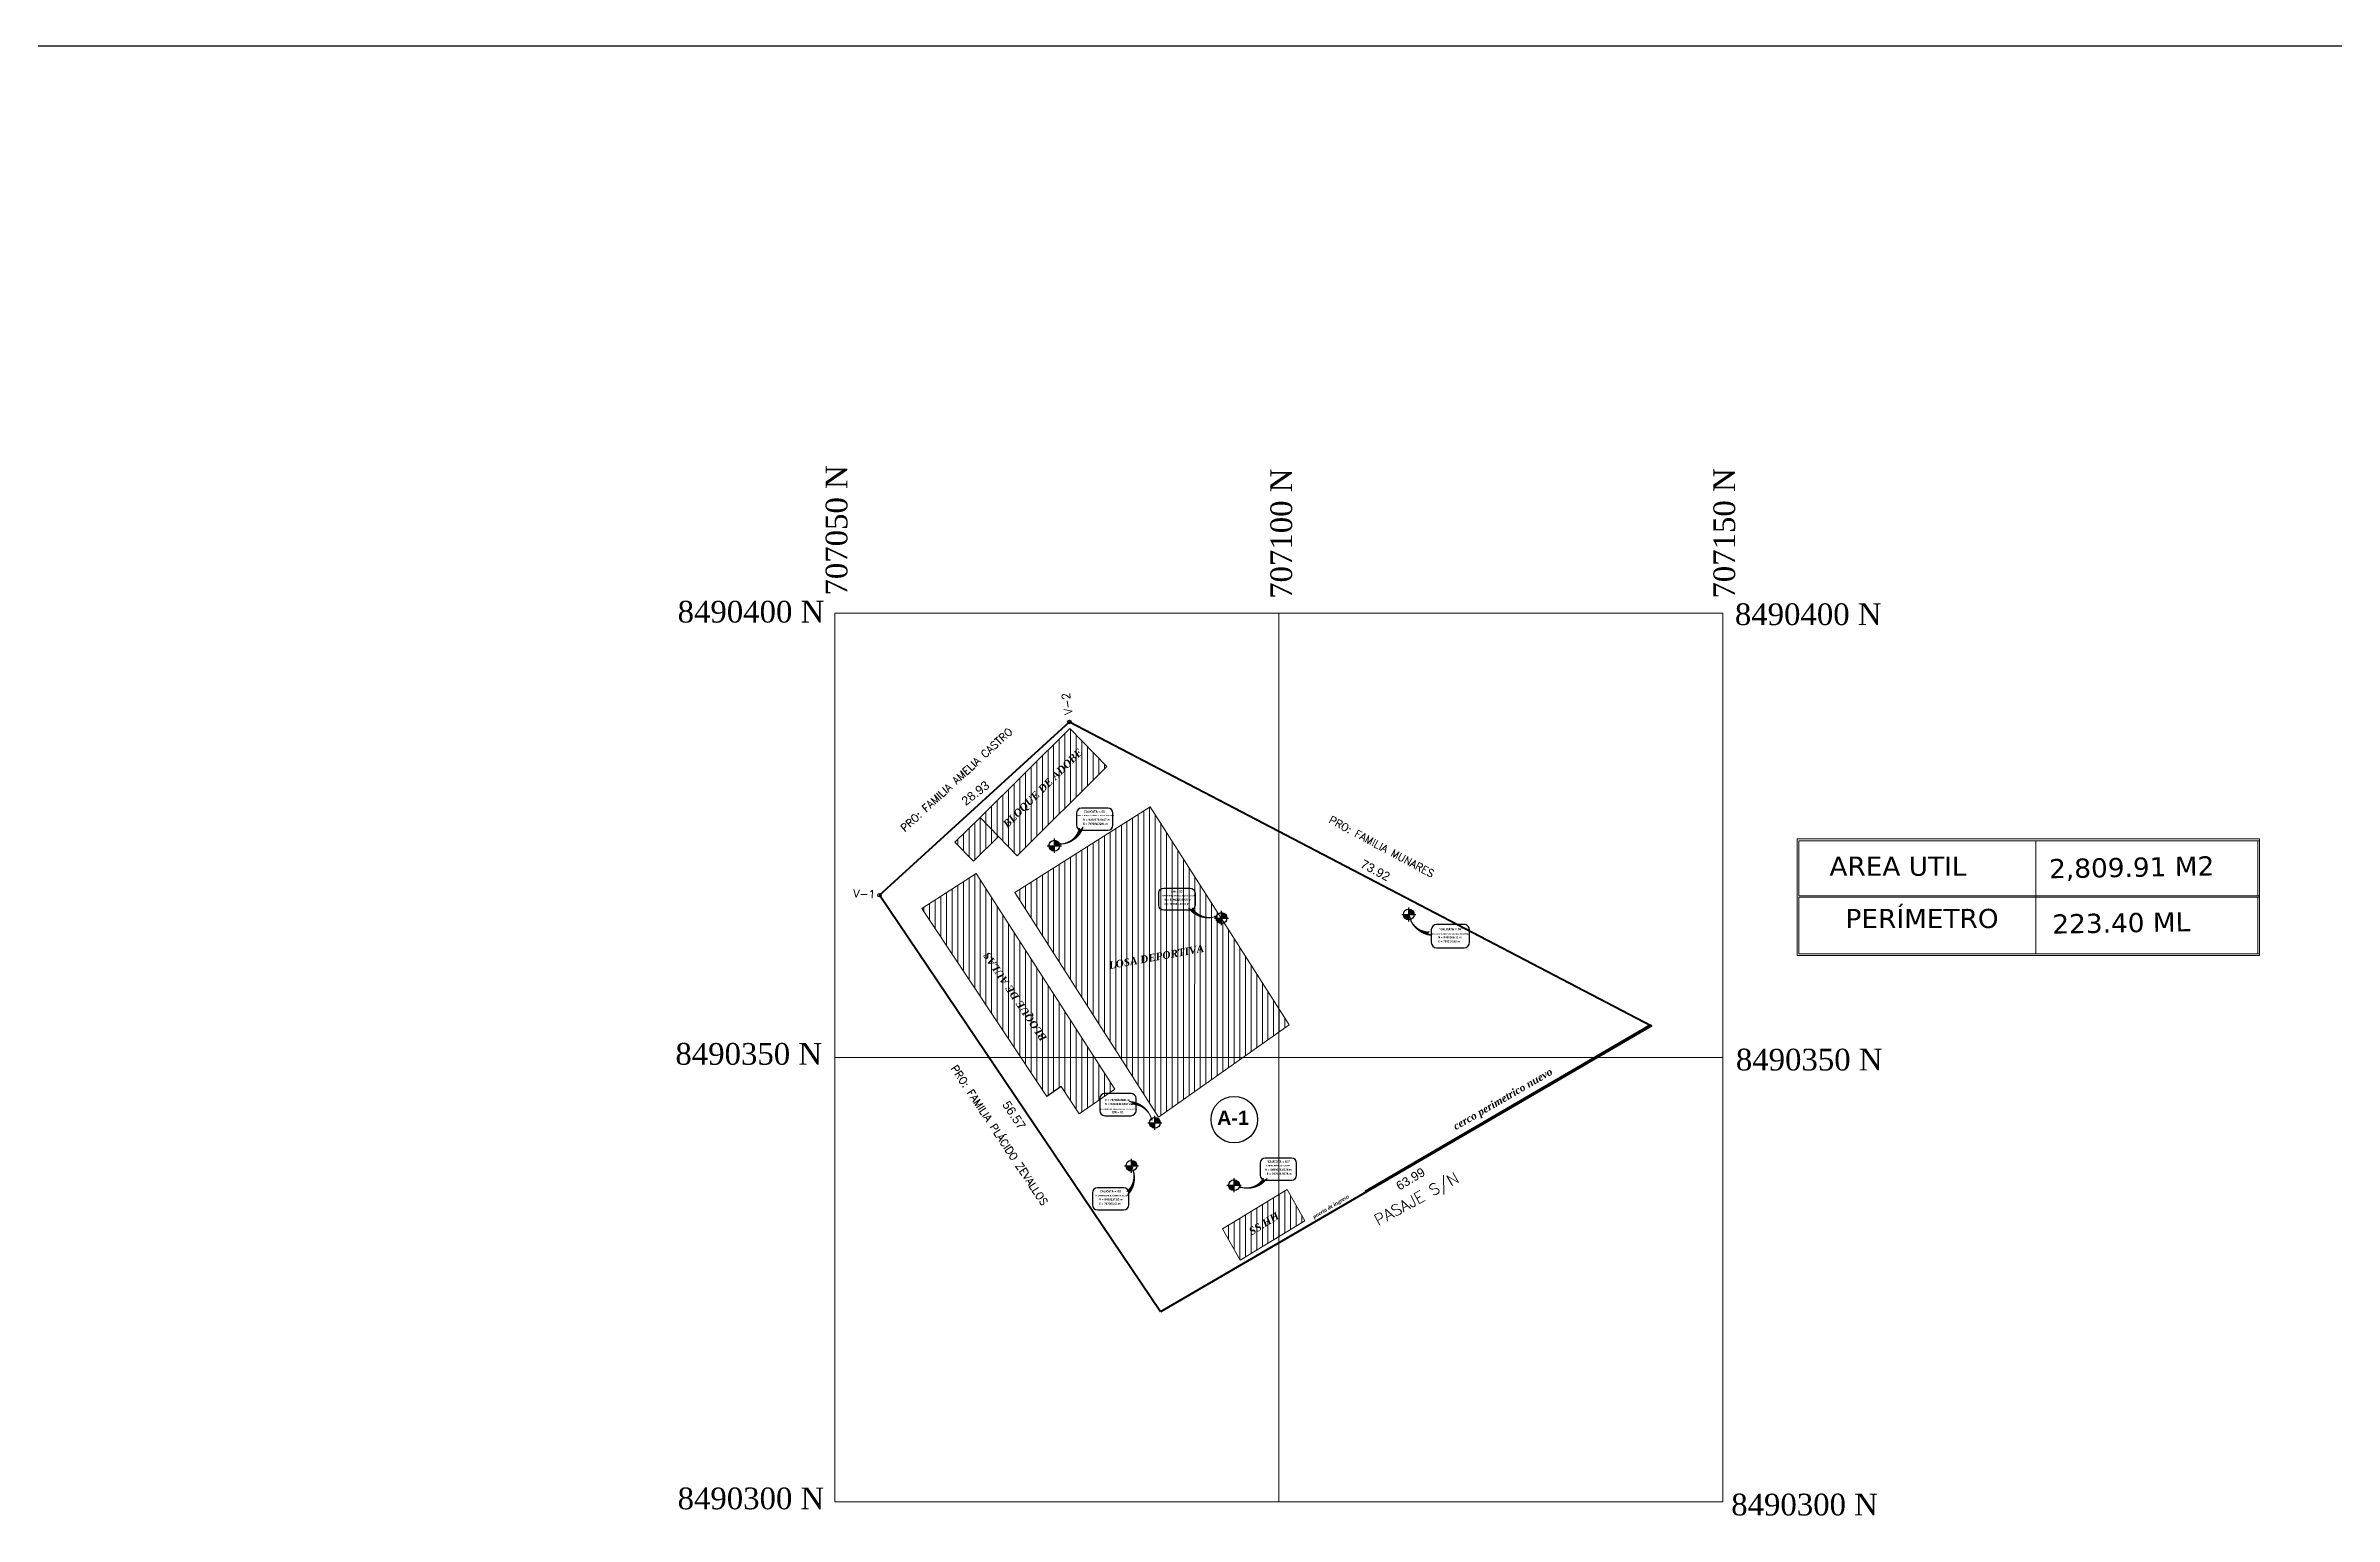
# Model space of a CAD drawing. Header units: metres. Extents: x 699753 to 708012, y 8489657 to 8490746.
# Drawn here: x 701089.9 to 701347.5, y 8490231.2 to 8490396.7 of the extents above; entities that cross this region are included whole.
import ezdxf
from ezdxf.enums import TextEntityAlignment as Align

# ---------------------------------------------------------------- set-up
doc = ezdxf.new("R2010")
doc.units = ezdxf.units.M
for name, color, linetype, lineweight in [('1-blanco', 7, 'Continuous', 25), ('A-ACOTACION', 7, 'Continuous', 9), ('auxiliar', 1, 'Continuous', 9), ('BLOQUES', 7, 'Continuous', 60), ('detalles', 84, 'Continuous', 25), ('V-INTEREG', 5, 'Continuous', 5)]:
    doc.layers.add(name, color=color, linetype=linetype, lineweight=lineweight)
for name, color, linetype in [('C-ANNO-MATC-TEXT', 150, 'Continuous'), ('C-PROP-BRNG', 92, 'Continuous'), ('C-ROAD-TEXT', 11, 'Continuous'), ('C-SSWR-PIPE-PATT', 7, 'Continuous'), ('C-STRM-STRC', 170, 'Continuous'), ('CALLES', 7, 'Continuous')]:
    doc.layers.add(name, color=color, linetype=linetype)
doc.styles.add('COTAS', font='arial.ttf')
doc.styles.add('L120', font='times.ttf', dxfattribs={"height": 3})
doc.styles.add('MtXpl_Palatino_Linot', font='')
doc.styles.add('MtXpl_Verdana', font='')
doc.styles.add('ROMANT', font='romant.shx')
doc.styles.get("Standard").update_dxf_attribs({"font": 'simplex.shx'})
doc.styles.get('MtXpl_Palatino_Linot').set_extended_font_data('Palatino Linotype', italic=True, bold=True)
doc.styles.get('MtXpl_Verdana').set_extended_font_data('Verdana', bold=True)
pattern_1 = [(90, (-5869.804567543324, 125.1143168061972), (-0.6350000000000001, 0), [])]

# ---------------------------------------------------------------- blocks, each defined once
blk = doc.blocks.new('bm')
for p, q in [((-0.1299999999999954, 0), (0.1299999999999954, 0)), ((0, -0.1299999999999954), (0, 0.1299999999999954))]:
    blk.add_line(p, q)
at = {"const_width": 0.0999999999999544}
for points in [[(-0.0499999999999794, 0, 0.414213562373095), (-1.8e-15, -0.0499999999999776, 1)], [(0.0499999999999759, 0, 0.414213562373095), (-1.8e-15, 0.0499999999999776, 1)]]:
    blk.add_lwpolyline(points, format="xyb", dxfattribs=at)
blk.add_circle((0, 0), 0.1)

msp = doc.modelspace()

# ---------------------------------------------------------------- hatches: boundary and pattern name
at = {"layer": 'BLOQUES', "lineweight": 0}
h = msp.add_hatch(dxfattribs=at)
h.set_pattern_fill('ANSI31', color=256, scale=0.2, angle=45)
h.set_pattern_definition(pattern_1)
h.paths.add_polyline_path([(701209.3065910323, 8490315.546229858), (701199.2051139709, 8490305.523458907), (701195.0451165077, 8490309.828695616), (701205.1465935691, 8490319.851466566)])
h.paths.add_polyline_path([(701198.3203184444, 8490308.006601993), (701207.2727709034, 8490316.885406943), (701206.0733079594, 8490318.094819138), (701197.1208555003, 8490309.216014186)], flags=24)
h = msp.add_hatch(dxfattribs=at)
h.set_pattern_fill('ANSI31', color=256, scale=0.2, angle=45)
h.set_pattern_definition(pattern_1)
h.paths.add_polyline_path([(701198.9493169088, 8490301.375853127), (701215.1174837297, 8490276.091876093), (701229.8601907373, 8490286.490836192), (701214.2065438249, 8490311.038300995)])
h.paths.add_polyline_path([(701209.4475488215, 8490292.470940007), (701220.6926457975, 8490294.519058663), (701220.4549335246, 8490295.824206464), (701209.2098365485, 8490293.776087806)], flags=24)
h.paths.add_polyline_path([(701203.2396927141, 8490285.078621194), (701196.3631310452, 8490295.321671722), (701194.9489183398, 8490294.37225525), (701201.8254800086, 8490284.129204722)], flags=24)
h.paths.add_polyline_path([(701198.3203184444, 8490308.006601993), (701207.2727709034, 8490316.885406943), (701206.0733079594, 8490318.094819138), (701197.1208555003, 8490309.216014186)], flags=24)
h = msp.add_hatch(dxfattribs=at)
h.set_pattern_fill('ANSI31', color=256, scale=0.2, angle=45)
h.set_pattern_definition(pattern_1)
h.paths.add_polyline_path([(701197.116187137, 8490307.685317073), (701194.3036658161, 8490304.920044139), (701192.2141373851, 8490307.045274958), (701195.0451165069, 8490309.828695616)])
h = msp.add_hatch(dxfattribs=at)
h.set_pattern_fill('ANSI31', color=256, scale=0.2, angle=45)
h.set_pattern_definition(pattern_1)
h.paths.add_polyline_path([(701210.2128121101, 8490279.263045168), (701206.1879603297, 8490276.484809728), (701204.159358519, 8490279.536698652), (701202.5610590794, 8490278.4334401), (701188.5016042322, 8490299.584902305), (701194.6194451873, 8490303.528631767)])
h.paths.add_polyline_path([(701209.4475488215, 8490292.470940007), (701220.6926457975, 8490294.519058663), (701220.4549335246, 8490295.824206464), (701209.2098365485, 8490293.776087806)], flags=24)
h.paths.add_polyline_path([(701203.2396927141, 8490285.078621194), (701196.3631310452, 8490295.321671722), (701194.9489183398, 8490294.37225525), (701201.8254800086, 8490284.129204722)], flags=24)
h = msp.add_hatch(dxfattribs=at)
h.set_pattern_fill('ANSI31', color=256, scale=0.2, angle=45)
h.set_pattern_definition(pattern_1)
h.paths.add_polyline_path([(701231.6207296608, 8490264.445667021), (701229.6274488282, 8490267.959958063), (701222.3394674521, 8490263.533764726), (701224.3327482848, 8490260.019473683)])
h.paths.add_polyline_path([(701225.585643551, 8490262.460962236), (701229.0438618752, 8490264.604486354), (701228.3454208152, 8490265.731304407), (701224.887202491, 8490263.587780286)], flags=24)
at = {"layer": 'V-INTEREG', "lineweight": 0}
h = msp.add_hatch(dxfattribs=at)
h.set_pattern_fill('ANSI31', color=8, scale=0.02719116210937498, angle=-193.6889750120154, style=0)
h.set_pattern_definition([(211.3110249879845, (701204.832925739, 8490303.04665898), (0.00176634985211357, -0.00290387623933071), [])])
edge = h.paths.add_edge_path()
edge.add_line((701206.6440041398, 8490308.738955058), (701206.3505989959, 8490308.385216502))
edge.add_line((701206.3505989953, 8490308.385216502), (701206.2441673155, 8490308.614467936))
edge.add_arc((701203.9928079776, 8490309.1466868), 2.313412152875102, 273.12698591158806, 346.69951630922736, ccw=False)
edge.add_arc((701204.0225703444, 8490309.591665888), 2.756633981454743, 272.0047224712358, 341.981115036018)
h.paths.add_polyline_path([(701204.1752597913, 8490306.911165016), (701204.1190025527, 8490306.836719112), (701204.1980165362, 8490306.772924641), (701203.922762783, 8490306.808778772)])
h = msp.add_hatch(dxfattribs=at)
h.set_pattern_fill('ANSI31', color=8, scale=0.02719116210937499, angle=-212.683187172237, style=0)
h.set_pattern_definition([(192.3168128277628, (701222.3950197612, 8490294.838152818), (0.0007250424148162859, -0.003320662962441155), [])])
edge = h.paths.add_edge_path()
edge.add_line((701218.5110447359, 8490299.63105521), (701218.9036066191, 8490299.39207255))
edge.add_line((701218.9036066196, 8490299.392072551), (701218.9296281803, 8490299.643482178))
edge.add_arc((701220.8851816076, 8490300.879478367), 2.313412152875103, 212.2946958509943, 285.8672262486335)
edge.add_arc((701220.71221124, 8490301.290542157), 2.756633981454744, 217.0130971242036, 286.98948968898577, ccw=False)
h.paths.add_polyline_path([(701221.4402652046, 8490298.70629441), (701221.5176894235, 8490298.65421217), (701221.4637409913, 8490298.568174323), (701221.7123380405, 8490298.691663815)])
h = msp.add_hatch(dxfattribs=at)
h.set_pattern_fill('ANSI31', color=8, scale=0.02719116210937498, angle=-73.51655647217491, style=0)
h.set_pattern_definition([(331.4834435278249, (701247.9911640475, 8490304.427524002), (0.00162267572296992, 0.002986538550143819), [])])
edge = h.paths.add_edge_path()
edge.add_line((701245.810725326, 8490296.572725626), (701245.4014458308, 8490296.781789824))
edge.add_line((701245.4014458295, 8490296.781789824), (701245.6019177568, 8490296.935721396))
edge.add_arc((701245.6295834242, 8490299.248968119), 2.313412152875102, 195.7422636452054, 269.3147940428447, ccw=False)
edge.add_arc((701246.0703202805, 8490299.31710923), 2.756633981454743, 194.6200002048532, 264.5963927696354)
h.paths.add_polyline_path([(701243.4878784625, 8490298.582675265), (701243.4029430163, 8490298.62131513), (701243.3579455598, 8490298.530275725), (701243.3328177494, 8490298.806715123)])
h = msp.add_hatch(dxfattribs=at)
h.set_pattern_fill('ANSI31', color=8, scale=0.02719116210937499, angle=-156.3891901536517, style=0)
h.set_pattern_definition([(248.6108098463481, (701217.9995506093, 8490273.614112088), (0.003164795127592839, -0.001239580902472978), [])])
edge = h.paths.add_edge_path()
edge.add_line((701211.8570139151, 8490277.8831277), (701212.2736676205, 8490277.689176073))
edge.add_line((701212.2736676208, 8490277.689176071), (701212.0789611469, 8490277.528013695))
edge.add_arc((701212.135939252, 8490275.21530332), 2.313412152875103, 17.838776732781184, 91.41130713042048, ccw=False)
edge.add_arc((701211.6979902139, 8490275.131084392), 2.756633981454744, 16.71651329242898, 86.69290585721119)
h.paths.add_polyline_path([(701214.2518356846, 8490275.959499933), (701214.338127836, 8490275.923993116), (701214.3797646848, 8490276.01661772), (701214.4149886289, 8490275.741282612)])
h = msp.add_hatch(dxfattribs=at)
h.set_pattern_fill('ANSI31', color=8, scale=0.02719116210937498, angle=-113.9046167691254, style=0)
h.set_pattern_definition([(291.0953832308744, (701215.7939924058, 8490271.884834236), (0.003171109934783626, 0.001223335928895936), [])])
edge = h.paths.add_edge_path()
edge.add_line((701211.6499938713, 8490267.314883308), (701211.8262656692, 8490267.739319166))
edge.add_line((701211.8262656685, 8490267.739319168), (701211.5738298588, 8490267.726666715))
edge.add_arc((701210.0538635533, 8490269.470678817), 2.313412152875102, 311.0732662541058, 384.6457966517451)
edge.add_arc((701209.6740132393, 8490269.236999707), 2.756633981454743, 315.79166752731516, 385.76806009209736, ccw=False)
h.paths.add_polyline_path([(701212.1168750608, 8490270.350923007), (701212.156530994, 8490270.435388835), (701212.2497943575, 8490270.395203153), (701212.0898115402, 8490270.622041522)])
h = msp.add_hatch(dxfattribs=at)
h.set_pattern_fill('ANSI31', color=8, scale=0.02719116210937499, angle=-212.683187172237, style=0)
h.set_pattern_definition([(192.3168128277628, (701223.6045928453, 8490264.401559135), (0.0007250424148162859, -0.003320662962441155), [])])
edge = h.paths.add_edge_path()
edge.add_line((701227.3697472978, 8490269.194461526), (701226.9771854146, 8490268.955478866))
edge.add_line((701226.9771854142, 8490268.955478868), (701226.9511638534, 8490269.206888495))
edge.add_arc((701224.9956104262, 8490270.442884684), 2.313412152875103, 254.1327737513665, 327.70530414900577, ccw=False)
edge.add_arc((701225.1685807938, 8490270.853948474), 2.756633981454744, 253.0105103110142, 322.9869028757964)
h.paths.add_polyline_path([(701224.4405268291, 8490268.269700726), (701224.3631026102, 8490268.217618486), (701224.4170510424, 8490268.13158064), (701224.1684539933, 8490268.255070131)])

# ---------------------------------------------------------------- linework, layer by layer
msp.add_line((701204.159358519, 8490279.536698652), (701202.561059079, 8490278.4334401))
msp.add_circle((701223.6643163654, 8490275.822787674), 2.616451246475814)
at = {"layer": '1-blanco', "linetype": 'Continuous', "lineweight": 9}
for p, q in [((701287.0221576099, 8490294.302754655), (701287.0221576098, 8490307.40622127)), ((701287.0221576099, 8490307.40622127), (701339.0869727479, 8490307.40622127)), ((701287.2221006178, 8490300.993701527), (701287.2221006178, 8490307.206278265)), ((701287.2221006178, 8490307.206278265), (701339.0869727479, 8490307.206278265)), ((701313.8902288252, 8490307.206278265), (701313.8902288252, 8490294.487960793)), ((701338.88702974, 8490307.206278265), (701338.88702974, 8490300.993701527)), ((701339.0869727479, 8490307.40622127), (701339.0869727479, 8490294.302754657)), ((701339.0869727479, 8490300.993701527), (701287.2221006178, 8490300.993701527)), ((701287.2221006178, 8490294.487960793), (701287.2221006178, 8490300.84711953)), ((701287.2221006178, 8490300.84711953), (701339.0869727479, 8490300.84711953)), ((701338.88702974, 8490300.84711953), (701338.88702974, 8490294.487960793)), ((701339.0869727479, 8490294.302754655), (701287.0221576099, 8490294.302754655)), ((701339.0869727479, 8490294.487960793), (701287.222100618, 8490294.487960793))]:
    msp.add_line(p, q, dxfattribs=at)
at = {"layer": 'A-ACOTACION', "lineweight": 30, "flags": 128}
msp.add_lwpolyline([(700832.2308185624, 8490396.678633044), (701673.2308185624, 8490396.678633044), (701673.2308185624, 8489802.678633044), (700832.2308185624, 8489802.678633044), (700832.2308185624, 8490396.678633044)], dxfattribs=at)
at = {"layer": 'BLOQUES', "lineweight": 0, "flags": 128}
for points in [[(701209.3065910323, 8490315.546229858), (701199.2051139709, 8490305.523458907), (701195.0451165077, 8490309.828695616), (701205.1465935691, 8490319.851466566)], [(701198.9493169088, 8490301.375853127), (701215.1174837297, 8490276.091876093), (701229.8601907373, 8490286.490836192), (701214.2065438249, 8490311.038300995)], [(701197.116187137, 8490307.685317073), (701194.3036658161, 8490304.920044139), (701192.2141373851, 8490307.045274958), (701195.0451165069, 8490309.828695616)], [(701231.6207296608, 8490264.445667021), (701229.6274488282, 8490267.959958063), (701222.3394674521, 8490263.533764726), (701224.3327482848, 8490260.019473683)]]:
    msp.add_lwpolyline(points, close=True, dxfattribs=at)
msp.add_lwpolyline([(701210.2128121101, 8490279.263045168), (701206.1879603297, 8490276.484809728), (701204.159358519, 8490279.536698652), (701202.5610590794, 8490278.4334401), (701188.5016042322, 8490299.584902305), (701194.6194451873, 8490303.528631767), (701210.2128121101, 8490279.263045168)], dxfattribs=at)
at = {"layer": 'BLOQUES', "lineweight": 35, "flags": 128}
msp.add_lwpolyline([(701238.4019795156, 8490267.783628814), (701270.4824873088, 8490286.474221343), (701270.6397063233, 8490286.392218234), (701238.4775902586, 8490267.65407946)], close=True, dxfattribs=at)
at = {"layer": 'C-ANNO-MATC-TEXT', "lineweight": 9}
for p, q in [((701178.6802602662, 8490332.803079301), (701278.6802602662, 8490332.803079301)), ((701178.6802602662, 8490232.803079301), (701178.6802602662, 8490332.803079301)), ((701228.6802602662, 8490232.803079301), (701228.6802602662, 8490332.803079301)), ((701278.6802602662, 8490232.803079301), (701278.6802602662, 8490332.803079301)), ((701178.6802602663, 8490282.803079301), (701278.6802602662, 8490282.803079301)), ((701178.6802602663, 8490232.803079301), (701278.6802602663, 8490232.803079301))]:
    msp.add_line(p, q, dxfattribs=at)
at = {"layer": 'C-ROAD-TEXT', "color": 4, "linetype": 'Continuous', "lineweight": -3}
for points, elevation in [([(701205.907280837, 8490310.319679946), (701205.9072808368, 8490308.96175222, 0.4142135622399479), (701206.4737286576, 8490308.3953044), (701209.4252109239, 8490308.3953044, 0.4142135619266923), (701209.9916587446, 8490308.961752225), (701209.9916587444, 8490310.319679944, 0.4142135622399477), (701209.425210924, 8490310.886127764), (701206.4737286577, 8490310.886127764, 0.4142135619266921)], -3505.372), ([(701219.2486561601, 8490301.300822379), (701219.2486561602, 8490299.942894654, -0.4142135622399479), (701218.6822083395, 8490299.376446834), (701215.7307260731, 8490299.376446834, -0.4142135619266923), (701215.1642782524, 8490299.942894658), (701215.1642782526, 8490301.300822377, -0.4142135622399477), (701215.730726073, 8490301.8672702), (701218.6822083393, 8490301.8672702, -0.4142135619266921)], -507.0899999999997), ([(701245.8493181077, 8490297.178392276), (701245.8493181076, 8490295.752568165, 0.4142135622399479), (701246.4440883194, 8490295.157797955), (701249.543144699, 8490295.157797955, 0.4142135619266923), (701250.1379149107, 8490295.75256817), (701250.1379149106, 8490297.178392272, 0.4142135622399477), (701249.5431446992, 8490297.773162486), (701246.4440883195, 8490297.773162486, 0.4142135619266921)], -177.8795954852337), ([(701212.6089993308, 8490276.824962934), (701212.6089993309, 8490278.18289066, 0.4142135622399479), (701212.0425515102, 8490278.74933848), (701209.091069244, 8490278.74933848, 0.4142135619266923), (701208.5246214232, 8490278.182890655), (701208.5246214235, 8490276.824962938, 0.4142135622399477), (701209.0910692438, 8490276.258515116), (701212.04255151, 8490276.258515116, 0.4142135619266921)], -507.0509999999999), ([(701226.5851311132, 8490270.93257653), (701226.585131113, 8490269.574648805, 0.4142135622399479), (701227.1515789337, 8490269.008200984), (701230.1030611999, 8490269.008200984, 0.4142135619266923), (701230.6695090206, 8490269.574648809), (701230.6695090205, 8490270.93257653, 0.4142135622399477), (701230.1030612001, 8490271.49902435), (701227.1515789339, 8490271.49902435, 0.4142135619266921)], -520.508854992968)]:
    msp.add_lwpolyline(points, format="xyb", close=True, dxfattribs=dict(at, elevation=elevation))
msp.add_lwpolyline([(701207.7059885141, 8490267.579379352), (701207.705988514, 8490266.221451627, 0.4142135622399479), (701208.2724363348, 8490265.655003808), (701211.2239186009, 8490265.655003808, 0.4142135619266923), (701211.7903664217, 8490266.221451633), (701211.7903664216, 8490267.57937935, 0.4142135622399477), (701211.223918601, 8490268.145827172), (701208.2724363349, 8490268.145827172, 0.4142135619266921)], format="xyb", close=True, dxfattribs=at)
at = {"layer": 'C-SSWR-PIPE-PATT'}
for centre in [(701205.0996452675, 8490320.576942863), (701183.7305882035, 8490301.081592003), (701183.7305882035, 8490301.081592003)]:
    msp.add_circle(centre, 0.1964346208808201, dxfattribs=at)
at = {"layer": 'C-STRM-STRC', "lineweight": 50, "flags": 128}
msp.add_lwpolyline([(701215.3522520869, 8490254.180905193), (701183.7305882035, 8490301.081592003), (701205.0996452675, 8490320.576942863), (701270.6397063227, 8490286.392218234), (701215.3522520908, 8490254.18090519)], dxfattribs=at)

# ---------------------------------------------------------------- block references
at = {"layer": 'detalles', "linetype": 'Continuous', "xscale": 6.096, "yscale": 6.096, "zscale": 6.096}
for p in [(701203.4082160161, 8490306.649928764), (701222.2356094748, 8490298.508325607, 2998.282), (701243.3095074643, 8490298.908631584), (701214.7222079479, 8490275.46295475, 2998.321), (701212.0873067994, 8490270.623956045), (701223.6378521193, 8490268.435865916)]:
    msp.add_blockref('bm', p, dxfattribs=at)

# ---------------------------------------------------------------- texts
at = {"attachment_point": 5, "style": 'COTAS'}
for s, insert, char_height, rotation in [('28.93', (701194.5244834301, 8490312.570711838), 0.9999999999999999, 37.70112793849443), ('73.92', (701239.5519138463, 8490303.876399303), 0.9999999999999998, 331.75936050168065), ('56.57', (701198.8780617137, 8490276.32246191), 0.9999999999999998, 303.58729015049056), ('63.99', (701243.5062777812, 8490269.144580815), 0.9999999999999999, 31.074811533382668)]:
    msp.add_mtext(s, dxfattribs=dict(at, insert=insert, char_height=char_height, rotation=rotation))
at = {"layer": '1-blanco', "linetype": 'Continuous', "lineweight": 9, "char_height": 2.444067893597224, "attachment_point": 5, "rotation": 90, "style": 'L120'}
for s, insert in [('707050 N', (701178.9043819816, 8490342.13511778)), ('707100 N', (701228.9677208536, 8490341.763651995)), ('707150 N', (701278.8436822286, 8490341.790691726))]:
    msp.add_mtext(s, dxfattribs=dict(at, insert=insert))
at = {"layer": '1-blanco', "linetype": 'Continuous', "lineweight": 9, "char_height": 2.444067893597224, "attachment_point": 5, "style": 'L120'}
for s, insert in [('8490400 N', (701169.250543066, 8490332.968969066)), ('8490400 N', (701288.2771028111, 8490332.681616139)), ('8490350 N', (701169.0028364746, 8490283.200817438)), ('8490350 N', (701288.3879458377, 8490282.55502103)), ('8490300 N', (701169.2482746051, 8490233.17009047)), ('8490300 N', (701287.86540014, 8490232.47881815))]:
    msp.add_mtext(s, dxfattribs=dict(at, insert=insert))
at = {"layer": '1-blanco', "linetype": 'Continuous', "lineweight": 9, "char_height": 2.161413477626579, "attachment_point": 1}
for s, insert, width, rotation in [('{\\fVerdana|b0|i0|c0|p34;AREA UTIL}', (701290.6674026465, 8490305.429014457), 19.29716616220524, 0.00012558579224553062), ('{\\fVerdana|b0|i0|c0|p34;2,809.91 M2}', (701315.3823738219, 8490305.141688809), 38.40369131151309, 1.000000000000001), ('{\\fVerdana|b0|i0|c0|p34;PERÍMETRO}', (701292.4773335147, 8490299.536458347), 5.652462815210337, 0.029713902582189446), ('{\\fVerdana|b0|i0|c0|p34;223.40 ML}', (701315.7396885143, 8490298.911141515), 20.84952588652353, 1.000000000000001)]:
    msp.add_mtext(s, dxfattribs=dict(at, insert=insert, width=width, rotation=rotation))
at = {"layer": '1-blanco', "linetype": 'Continuous', "lineweight": 9, "insert": (701223.5240687031, 8490275.227216106), "char_height": 1.592524799999998, "attachment_point": 8, "rotation": 0.014456127692610614}
msp.add_mtext('{\\fArial|b1|i0|c0|p34;A-1}', dxfattribs=at)
at = {"layer": 'auxiliar', "char_height": 0.9000000000000001, "attachment_point": 5}
for s, insert, rotation in [('\\A1;V-2', (701204.8376990536, 8490322.621689538), 97.68050996239508), ('\\A1;V-1', (701182.0203885096, 8490301.218561154), 357.7153293127277)]:
    msp.add_mtext(s, dxfattribs=dict(at, insert=insert, rotation=rotation))
at = {"layer": 'C-PROP-BRNG', "color": 42, "style": 'MtXpl_Palatino_Linot'}
for s, rotation, p in [('BLOQUE DE ADOBE', 44.76335559612665, (701198.1265928346, 8490308.60508566)), ('LOSA DEPORTIVA', 10.32238204329232, (701209.6207401427, 8490292.753968636)), ('BLOQUE DE AULAS', 123.8750114312902, (701202.6153895205, 8490285.001434172)), ('SS.HH', 31.79207590052937, (701225.6434930471, 8490262.787027376))]:
    msp.add_text(s, height=0.84375, rotation=rotation, dxfattribs=at).set_placement(p)
at = {"layer": 'C-PROP-BRNG', "color": 0, "style": 'MtXpl_Palatino_Linot'}
for s, height, rotation, p in [('cerco perimetrico nuevo', 0.84375, 30.06997732905705, (701248.6177361605, 8490274.628297623)), ('puerta de ingreso', 0.421875, 30.84431248891635, (701232.6681585081, 8490264.686204601, -1497.5))]:
    msp.add_text(s, height=height, rotation=rotation, dxfattribs=at).set_placement(p)
at = {"layer": 'C-ROAD-TEXT', "color": 6, "style": 'MtXpl_Verdana', "width": 0.75}
for s, height, p in [('ENTRE EL BLOQUE DE ADOBE Y LA LOSA  DEPORTIVA', 0.1309132812288613, (701205.9285711262, 8490309.984663855, -3438.277725035158)), ('N = 9490373.8467 m', 0.234375, (701206.6510773741, 8490309.457942389, -3505.372)), ('E = 707074.7281 m', 0.234375, (701206.6546365907, 8490308.990715707, -3505.372)), ('CALICATA = 01', 0.2578125, (701206.7531692277, 8490310.362329267, -3568.753375)), ('"INICIO DEL TALUD DETRAS DEL CERCO PERIMETRICO"', 0.1309132812288613, (701245.87562237, 8490296.64305989, -26.83770998593673)), ('N = 8490366.11 m', 0.234375, (701246.6194189072, 8490296.22528919, -26.83770998593673)), ('E = 707114.63 m', 0.234375, (701246.6229781237, 8490295.758062508, -26.83770998593673)), ('"CALICATA = 04"', 0.2578125, (701246.7215107608, 8490297.129676068, -90.21908498593689)), ('N = 8490335.6326 m', 0.234375, (701227.1354933204, 8490270.077284161, -520.508854992968)), ('AL PIE DEL MONTÍCULO DE TIERRA ', 0.1309132812288613, (701227.2092342195, 8490270.57245234, -453.4145800281261)), ('"CALICATA = 03"', 0.2578125, (701227.3039083413, 8490270.969609931, -583.8902299929681)), ('E = 707094.9578 m', 0.234375, (701227.3389359999, 8490269.61005748, -520.508854992968)), ('EN LA PARTE LIBRE AL COSTADO DE LA LOSA ', 0.1309132812288613, (701208.0527154378, 8490267.199492123, 67.09427496484182)), ('CALICATA = 02', 0.2578125, (701208.5518769049, 8490267.622028673, -63.38137500000016)), ('N = 8490337.82 m', 0.234375, (701208.4497850513, 8490266.717641797)), ('E = 707083.41 m', 0.234375, (701208.4533442678, 8490266.250415115))]:
    msp.add_text(s, height=height, dxfattribs=at).set_placement(p)
at = {"layer": 'C-ROAD-TEXT', "color": 3, "style": 'MtXpl_Verdana', "width": 0.75}
for s, height, p in [('MONUMENTADO PARALELO AL EJE DE LA LOSA', 0.1309132812288613, (701215.5217378108, 8490300.959482115, -439.9957250351576)), ('N = 8490365.6915 m', 0.234375, (701215.7989067801, 8490300.44553001, -507.0899999999997)), ('BM = 02', 0.2578125, (701216.5480151387, 8490301.347391304, -570.4713749999997)), ('E = 707093.5555 m', 0.234375, (701215.8068974242, 8490299.978303328, -507.0899999999997)), ('N = 8490342.6597 m', 0.234375, (701209.1244996657, 8490277.456229672, -507.0509999999999)), ('E = 707086.0421 m', 0.234375, (701209.1324903098, 8490277.923456354, -507.0509999999999)), ('MONUMENTADO PARALELO AL VÉRTICE DE LA LOSA', 0.1309132812288613, (701208.6069682095, 8490276.933878332, -439.9567250351579)), ('BM = 01', 0.2578125, (701209.9083583094, 8490276.52058151, -570.432375))]:
    msp.add_text(s, height=height, dxfattribs=at).set_placement(p)
at = {"layer": 'CALLES', "style": 'ROMANT'}
for s, height, rotation, p in [('PRO: FAMILIA AMELIA CASTRO', 0.85, 42.59427267549069, (701192.39215463, 8490314.067458)), ('PRO: FAMILIA MUNARES', 0.85, 331.81548195431, (701240.2544971553, 8490306.533727087)), ('PRO: FAMILIA PLÁCIDO ZEVALLOS', 0.8499999999999999, 303.595642550623, (701197.3477608443, 8490274.137568895, 3004)), ('PASAJE S/N', 1.275, 28.66980214772587, (701244.2183028507, 8490266.823336015))]:
    msp.add_text(s, height=height, rotation=rotation, dxfattribs=at).set_placement(p, align=Align.MIDDLE)

doc.saveas('drawing.dxf')
